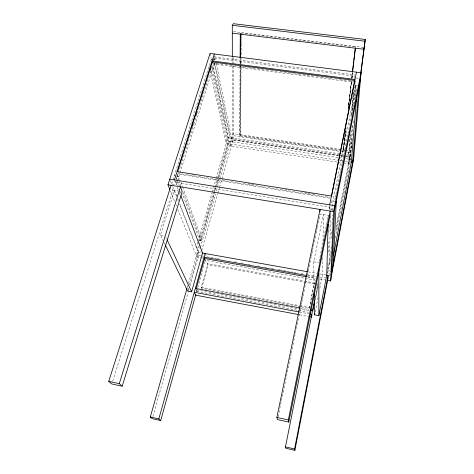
<?xml version="1.0" encoding="UTF-8"?>
<svg xmlns="http://www.w3.org/2000/svg" width="474" height="474" viewBox="0 0 474 474"><rect width="100%" height="100%" fill="white"/><g stroke="black" fill="none" stroke-linecap="round" stroke-linejoin="round"><path stroke-width="0.36" stroke-dasharray="2.37 1.78" d="M240.063 66.585L239.607 136.595L240.543 134.699L241.059 66.585M240.087 63.635L240.117 58.48M240.401 66.01L239.921 135.961L339.485 150.608M240.425 63.066L240.454 58.646M240.745 64.707L240.235 135.327L341.126 150.151M240.745 63.966L240.786 58.817M241.082 63.623L241.118 58.444M241.148 54.741L241.225 44.372M322.818 257.423L322.604 274.399L319.897 288.133M323.025 241.183L323.363 214.609L313.705 261.826L314.102 284.673M327.623 273.077L327.919 263.224M328.251 252.198L328.559 241.9M328.849 232.337L329.069 224.984M333.092 210.118L329.531 209.544L329.655 205.455M330.763 216.185L329.157 263.04L330.526 263.283L330.609 261.085M330.965 210.326L331.113 205.935M331.213 203.002L331.285 200.81L336.238 201.598M330.923 253.033L331.202 245.716M331.486 238.398L331.8 230.346M332.025 224.492L332.398 214.977M332.57 210.586L332.938 201.071L356.033 85.444L355.115 97.217M346.393 155.881L348.591 156.207L349.936 137.827M351.601 115.04L353.266 92.246M354.285 78.281L354.694 74.862M350.262 135.25L348.591 156.207M351.773 114.631L353.397 92.537M343.531 163.003L348.645 163.767L351.104 130.865M352.751 108.789L354.511 85.243M352.306 125.835L349.741 159.317L336.013 230.263M354.001 103.741L355.802 80.177M335.408 237.948L350.073 161.96L353.337 120.023M345.066 134.178L342.969 151.816L345.765 130.747M348.123 108.451L351.353 81.255M351.702 78.317L352.312 73.168M345.327 132.785L343.146 151.147L340.219 150.714M345.416 132.05L345.593 130.581M348.212 108.552L351.441 81.38M351.791 78.441L352.49 72.563M345.676 130.664L343.318 150.477L341.855 150.258M348.295 108.653L348.562 106.449M348.645 105.714L351.53 81.504M351.88 78.566L352.579 72.7M345.854 130.012L346.115 127.814M348.734 105.82L351.702 80.894M352.052 77.961L352.662 72.83M351.951 141.975L349.741 159.317L351.981 143.581M352.04 141.246L352.508 137.59M348.645 163.767L349.895 157.315L346.233 156.776M330.544 258.496L327.605 273.699L331.676 274.422M330.651 255.356L327.7 270.583L331.125 271.187M330.793 254.627L331.213 252.452M335.995 227.804L350.049 155.294L346.393 154.755M315.204 311.993L318.19 296.807M315.251 297.074L318.131 282.593M315.222 298.507L318.238 283.345M334.875 199.886L335.308 197.717M335.45 196.994L335.876 194.826M336.025 194.103L339.467 176.749M339.609 176.026L340.042 173.857M340.184 173.134L340.616 170.966M340.759 170.243L344.207 152.889M344.349 152.166L344.782 149.997M344.924 149.274L345.499 146.383M345.641 145.66L349.516 126.137M349.658 125.409L351.957 113.843M352.099 113.12L352.532 110.952M352.674 110.229L353.106 108.06M353.249 107.337L354.256 102.271M354.83 99.38L357.272 87.086M315.24 300.232L318.238 285.099M301.316 306.891L309.321 308.384L314.232 282.854L304.818 281.159M329.874 205.87L329.602 207.221L175.344 182.366L175.783 180.979M309.321 308.384L314.232 282.854M319.132 261.293L321.437 249.828M321.579 249.111L326.189 226.175M326.331 225.458L326.764 223.307M326.912 222.59L327.344 220.44M327.487 219.729L327.919 217.578M328.061 216.861L328.352 215.427M329.531 209.544L330.26 205.929M278.096 416.747L291.131 353.77M291.279 353.047L300.569 308.171M300.717 307.442L301.168 305.274M301.316 304.551L301.766 302.376M301.914 301.654L302.365 299.485M302.519 298.756L302.963 296.588M303.117 295.865L306.56 279.216M307.46 274.873L310.606 259.669M310.754 258.946L311.205 256.778M311.353 256.055L311.803 253.88M311.951 253.157L312.402 250.983M312.556 250.26L315.998 233.611M316.146 232.888L316.596 230.72M316.751 229.997L317.195 227.822M317.349 227.099L320.045 214.07L328.589 215.463M300.587 306.761L201.657 288.305L201.237 287.327L207.766 263.68L304.095 281.029M201.657 288.305L208.157 264.723L207.766 263.68M196.597 291.64L205.52 259.592M336.955 162.013L230.257 146.016L232.011 139.83L343.306 156.337M201.669 250.627L217.75 193.753M217.951 193.042L219.361 188.065M219.563 187.354L221.773 179.533M221.974 178.822L232.426 141.856L233.386 139.96L233.38 65.596M187.212 287.671L188.225 284.116M188.433 283.405L197.356 252.144L201.592 252.897M343.466 155.448L230.062 138.651L230.358 137.62L214.811 63.238M216.026 187.959L201 240.656L183.177 192.177M216.843 185.115L228.622 143.812L211.919 66.585L213.341 66.775L230.257 146.016M202.73 258.075L196.917 257.032L198.274 252.263L179.439 203.992M188.048 289.626L188.451 288.216M189.446 284.702L198.647 252.369L179.599 203.423M200.437 247.369L215.605 193.996M216.417 191.152L219.652 179.764M219.853 179.054L231.59 137.78M152.865 416.533L188.142 292.292M188.344 291.581L188.948 289.448M189.956 285.899L198.624 255.373L197.356 252.144M197.877 242.173L196.378 247.398L200.235 248.08M198.008 241.71L212.085 192.681M212.287 191.97L215.96 179.178M216.162 178.467L227.994 137.253L340.545 153.89M213.567 192.035L199.72 240.437L182.484 194.014M213.774 191.318L217.643 177.797M217.844 177.086L227.419 143.628L211.451 70.733M199.068 245.692L197.652 250.657L201.468 251.339M199.27 244.981L214.07 193.155M214.272 192.444L215.694 187.473M215.895 186.762L218.123 178.953M218.33 178.242L228.871 141.329L212.518 65.068M355.287 48.182L355.808 46.434M163.654 241.598L160.455 235.009L174.503 190.323L176.648 195.839M170.302 180.564L171.647 184.013L176.251 184.759L214.432 63.309M175.996 180.286L177.963 174.059L329.91 198.209M213.821 60.417L214.923 56.939M112.67 381.149L172.957 190.068L171.89 187.349M192.847 127.038L177.317 176.245L178.591 179.711M193.736 124.229L196.396 115.792M197.285 112.984L210.592 70.804M171.641 184.013L211.286 59.297M195.904 289.661L196.674 291.362L198.541 290.212M233.374 31.562L363.534 47.376M240.97 33.067L355.636 47.015M214.183 56.827L354.73 74.886M214.55 58.077L354.451 76.077M213.401 59.57L215.522 59.843L214.449 54.658M355.974 77.967L359.221 78.388M213.253 63.024L215.457 63.315M216.185 63.409L219.853 63.883M220.588 63.978L224.255 64.452M224.99 64.553L227.188 64.837M230.121 65.216L233.789 65.696M234.523 65.791L238.191 66.265M238.92 66.36L242.587 66.834M243.322 66.935L246.99 67.409M247.724 67.504L252.121 68.078M252.855 68.173L256.523 68.647M257.258 68.742L260.925 69.222M261.654 69.317L265.322 69.791M266.056 69.885L270.458 70.46M271.193 70.555L274.855 71.029M275.59 71.124L277.059 71.313M279.992 71.698L283.659 72.172M284.394 72.267L293.193 73.411M293.927 73.506L295.391 73.695M298.324 74.08L301.991 74.554M302.726 74.649L306.394 75.123M307.128 75.224L313.729 76.077M316.662 76.462L320.329 76.936M321.058 77.031L324.726 77.511M325.46 77.606L332.061 78.459M334.994 78.844L336.463 79.034M339.396 79.413L343.063 79.893M343.792 79.987L347.46 80.462M348.194 80.556L351.862 81.03M352.597 81.131L354.795 81.415M212.725 63.895L353.26 82.186M209.081 66.218L211.214 66.496M355.162 85.332L358.427 85.758M344.865 150.009L233.386 133.65L232.42 135.534L344.349 152.018M345.552 150.11L351.05 150.916L350.559 152.93L345.036 152.118M341.274 153.997L343.68 154.376M233.386 139.96L338.549 155.555M339.283 155.662L343.662 156.313M344.391 156.42L350.239 157.291M228.871 141.329L338.086 157.581M338.815 157.688L343.188 158.34M346.103 158.772L351.003 159.501M339.307 160.354L226.217 143.45L210.361 71.989M340.036 160.461L342.228 160.787M345.149 161.225L350.073 161.96M337.684 162.126L342.803 162.89M191.97 174.734L193.433 174.965M221.903 179.48L223.367 179.717M248.192 183.651L251.107 184.113M251.842 184.232L254.763 184.694M285.425 189.553L286.889 189.784M304.409 192.562L307.33 193.025M308.059 193.143L310.98 193.605M311.708 193.724L314.629 194.186M177.667 173.241L329.94 197.415M174.266 175.759L176.227 176.073M176.885 176.18L178.846 176.488L179.859 179.261M172.957 190.068L181.518 191.466M199.08 240.324L202.279 240.881L183.13 188.261M160.455 235.009L163.856 235.602M313.705 261.826L318.842 262.726M308.236 271.845L317.035 273.368M319.855 273.907L325.354 274.884M328.689 275.435L330.147 275.696M198.624 255.373L200.721 255.747M201.42 255.871L203.518 256.244M207.043 256.872L209.952 257.394M210.681 257.524L216.499 258.561M217.228 258.691L221.595 259.474M234.695 261.808L236.882 262.199M241.248 262.975L243.429 263.366M247.795 264.148L249.982 264.533M257.986 265.967L260.167 266.352M264.533 267.135L266.72 267.526M271.087 268.302L273.267 268.693M277.634 269.469L279.82 269.86M280.549 269.99L282.729 270.381M283.458 270.512L286.367 271.027M287.096 271.158L292.92 272.2M293.649 272.331L298.016 273.107M300.925 273.628L304.563 274.274M307.472 274.796L316.205 276.354M319.843 277.006L325.288 277.971M307.448 275.649L315.459 277.077M307.395 276.804L316.117 278.362M319.749 279.014L324.838 279.927M307.502 276.935L315.471 278.362M204.602 258.526L205.301 260.374L304.598 278.191M305.321 278.321L315.471 280.14M314.25 283.861L208.157 264.723L205.301 260.374M201.237 287.327L299.13 305.564M299.858 305.7L309.285 307.454M300.309 308.047L308.995 309.67M196.633 289.798L309.018 310.826M196.674 291.362L308.331 312.295M299.485 312.04L308.912 313.812M299.538 314.76L308.26 316.401M163.974 242.255L164.934 244.234M165.847 237.172L166.475 238.505M170.427 190.933L174.793 201.835M175.89 204.561L176.435 205.923M177.797 209.33L196.917 257.032M172.72 186.768L176.488 196.426M177.827 199.856L178.372 201.249M177.72 198.594L178.26 199.975M174.657 180.547L176.251 184.759M177.294 187.508L178.337 190.264M179.64 193.706L180.161 195.081M179.136 191.075L180.173 193.83M176.346 181.305L178.425 186.851M180.244 191.697L180.766 193.084M176.05 176.695L177.08 179.468M177.335 180.161L179.397 185.701M205.124 253.519L206.314 256.742M178.846 180.404L180.884 185.944M180.867 182.028L182.881 187.568M210.029 53.461L211.594 60.737M213.389 59.333L213.691 60.773M214.295 63.658L230.062 138.651M213.602 57.455L214.207 60.346M216.263 63.451L232.426 141.856L232.343 65.584M232.331 57.484L232.337 62.639M233.38 57.455L233.38 62.633"/><path stroke-width="0.71" d="M320.051 211.428L320.057 209.443L276.863 417.476L277.497 419.638L288.796 422.073L330.017 215.7L330.165 211.084L288.334 419.934L288.796 422.073M240.122 57.739L240.277 34.158M240.46 57.911L240.626 33.613M240.893 44.106L240.964 33.808M328.109 224.273L326.728 275.127L318.866 315.678L314.635 314.884L314.256 293.513M326.041 275.009L328.109 275.376L328.008 278.457L294.899 450.3L285.869 448.297L285.466 446.923L314.535 300.694M327.019 280.312L330.651 280.964L333.542 211.629L361.022 72.735L210.029 53.461L167.968 184.795L169.876 189.57M333.252 263.757L336.238 201.598M356.543 98.148L351.347 162.149L333.418 255.557M356.661 96.678L356.78 95.209M359.079 85.841L352.626 162.345L350.713 162.055M361.022 72.735L353.521 159.88L331.676 274.422M352.49 71.698L355.287 48.182M352.579 71.829L353.8 61.549M353.977 60.08L355.287 49.065M360.501 74.773L365.253 39.46L233.374 23.7L232.296 25.3L232.331 56.75M360.027 80.479L360.21 79.01M360.495 76.812L365.253 39.46M331.812 271.306L353.865 155.863M330.651 280.964L331.604 275.957L334.721 205.675L169.763 179.19M294.899 450.3L294.603 448.949L328.109 275.376M314.635 314.884L314.92 313.438M312.787 310.784L313.504 307.176M313.788 305.73L314.505 302.122M334.514 210.349L360.518 78.554M329.673 204.863L356.418 72.143M331.711 195.401L354.724 81.172M364.233 47.459L363.748 49.213L232.307 33.186M195.803 294.49L160.704 420.539L158.843 418.88L205.124 253.519M196.106 288.95L204.602 258.526L306.779 276.81M165.254 244.892L187.651 291.03L191.62 291.777L202.528 253.063L180.955 195.898M160.704 420.539L152.255 418.661L150.299 416.984L187.011 288.382M122.174 386.209L182.229 191.585L180.47 186.821L119.288 383.638L122.174 386.209L111.781 383.97L108.747 381.374L171.084 185.304M177.59 171.718L212.311 61.964L354.866 80.45M192.539 126.167L193.208 124.058M195.869 115.626L196.538 113.517M210.077 70.662L211.191 67.148M174.426 179.936L214.319 54.006M232.296 25.3L364.773 41.191M354.943 79.478L212.103 60.986L212.518 62.929M177.069 171.594L331.45 196.046M167.968 184.795L333.542 211.629M202.297 253.021L307.513 271.715M306.725 275.518L204.098 257.186L204.821 259.1M195.353 288.435L299.586 307.91M310.44 309.937L312.615 310.346M298.756 311.904L194.275 292.274L195.614 295.166L298.087 314.481M310.363 314.084L311.815 314.357L311.856 315.72M309.718 316.673L311.898 317.088M108.747 381.374L119.288 383.638M276.863 417.476L288.334 419.934M150.299 416.984L158.843 418.88M285.466 446.923L294.603 448.949M167.103 239.838L191.62 291.777M318.848 269.345L318.866 315.678"/></g></svg>
